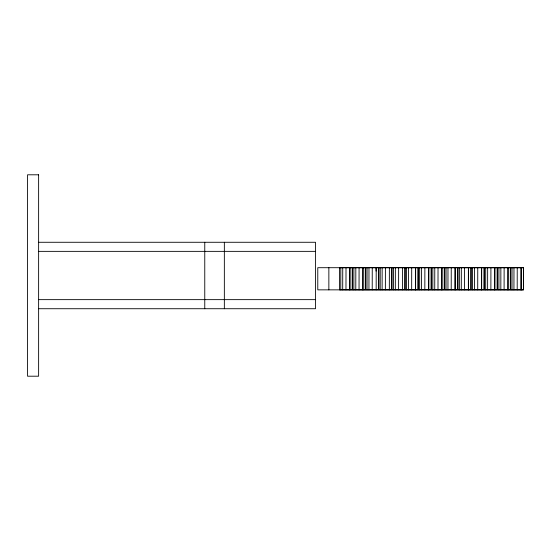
<?xml version="1.0" encoding="UTF-8"?>
<svg xmlns="http://www.w3.org/2000/svg" width="551" height="551" viewBox="0 0 551 551"><rect width="100%" height="100%" fill="white"/><g stroke="black" fill="none" stroke-linecap="round" stroke-linejoin="round"><path stroke-width="0.83" d="M340.78 289.84L340.814 267.69M342.708 289.84L342.743 267.69M345.973 289.847L346.007 267.696M349.789 289.854L349.823 267.703M349.926 289.854L349.961 267.703M353.852 289.86L353.887 267.71M355.788 289.86L355.822 267.71M359.045 289.867L359.08 267.717M362.861 289.874L362.895 267.724M363.006 289.874L363.033 267.724M367.021 289.84L367.056 267.69M368.95 289.84L368.984 267.69M372.214 289.847L372.249 267.696M376.058 271.113L376.064 267.703M376.168 289.854L376.202 267.703M380.183 289.847L380.218 267.696M382.118 289.854L382.153 267.703M385.376 289.86L385.411 267.703M389.337 289.86L389.371 267.71M393.4 289.84L393.435 267.69M395.329 289.84L395.363 267.69M398.593 289.847L398.628 267.696M402.547 289.854L402.581 267.703M406.473 289.86L406.507 267.71M408.408 289.86L408.443 267.71M411.666 289.867L411.7 267.717M415.482 289.874L415.516 267.724M415.626 289.874L415.661 267.724M419.642 289.84L419.676 267.69M421.577 289.84L421.605 267.69M424.835 289.847L424.869 267.696M428.65 289.854L428.685 267.703M428.788 289.854L428.823 267.703M432.81 289.847L432.838 267.696M434.739 289.854L434.773 267.703M437.997 289.86L438.031 267.703M441.812 289.86L441.847 267.71M441.957 289.86L441.992 267.71M446.021 289.84L446.055 267.69M447.956 289.84L447.984 267.69M451.214 289.847L451.248 267.696M455.03 289.854L455.064 267.703M455.167 289.854L455.202 267.703M459.355 289.86L459.389 267.71M461.29 289.86L461.325 267.71M464.548 289.867L464.583 267.717M468.364 289.874L468.398 267.724M468.508 289.874L468.543 267.724M472.524 289.84L472.558 267.69M474.459 289.84L474.487 267.69M477.717 289.847L477.751 267.696M481.533 289.854L481.567 267.703M481.67 289.854L481.705 267.703M485.693 289.847L485.72 267.696M487.621 289.854L487.656 267.703M490.879 289.86L490.913 267.703M494.695 289.86L494.729 267.71M494.839 289.86L494.874 267.71M498.903 289.84L498.937 267.69M500.838 289.84L500.866 267.69M504.096 289.847L504.131 267.696M507.912 289.854L507.946 267.703M508.05 289.854L508.084 267.703M512.01 289.86L512.044 267.71M513.938 289.86L513.973 267.71M517.203 289.867L517.237 267.717M521.019 289.874L521.053 267.724M521.156 289.874L521.191 267.724M38.625 242.275L315.523 242.275L315.523 308.725L38.625 308.725M38.625 251.359L315.523 251.359M38.625 299.641L315.523 299.641M328.857 267.703L328.857 289.854M224.347 242.275L224.347 308.725M204.765 242.275L204.765 308.725M339.485 267.683L339.45 289.84L352.185 289.854L352.22 267.703L339.485 267.683M352.557 267.703L352.523 289.854L365.258 289.874L365.292 267.724L352.557 267.703M365.726 267.683L365.692 289.84L378.427 289.854L378.461 267.703L365.726 267.683M378.895 267.696L378.861 289.847L391.589 289.867L391.623 267.717L378.895 267.696M392.105 267.683L392.071 289.84L404.806 289.854L404.84 267.703L392.105 267.683M405.178 267.703L405.15 289.854L417.878 289.874L417.913 267.724L405.178 267.703M418.347 267.683L418.312 289.84L431.047 289.854L431.082 267.703L418.347 267.683M431.516 267.696L431.481 289.847L444.216 289.867L444.251 267.717L431.516 267.696M444.726 267.683L444.691 289.84L457.426 289.854L457.461 267.703L444.726 267.683M458.06 267.703L458.033 289.854L470.761 289.874L470.795 267.724L458.06 267.703M471.229 267.683L471.195 289.84L483.93 289.854L483.964 267.703L471.229 267.683M484.398 267.696L484.363 289.847L497.098 289.867L497.133 267.717L484.398 267.696M497.608 267.683L497.574 289.84L510.309 289.854L510.343 267.703L497.608 267.683M510.715 267.703L510.681 289.854L523.416 289.874L523.45 267.724L510.715 267.703M38.625 174.798L27.55 174.798L27.55 376.202L38.625 376.202L38.625 174.798M523.416 267.703L317.782 267.703L317.782 289.854L523.416 289.854L523.416 267.703"/></g></svg>
